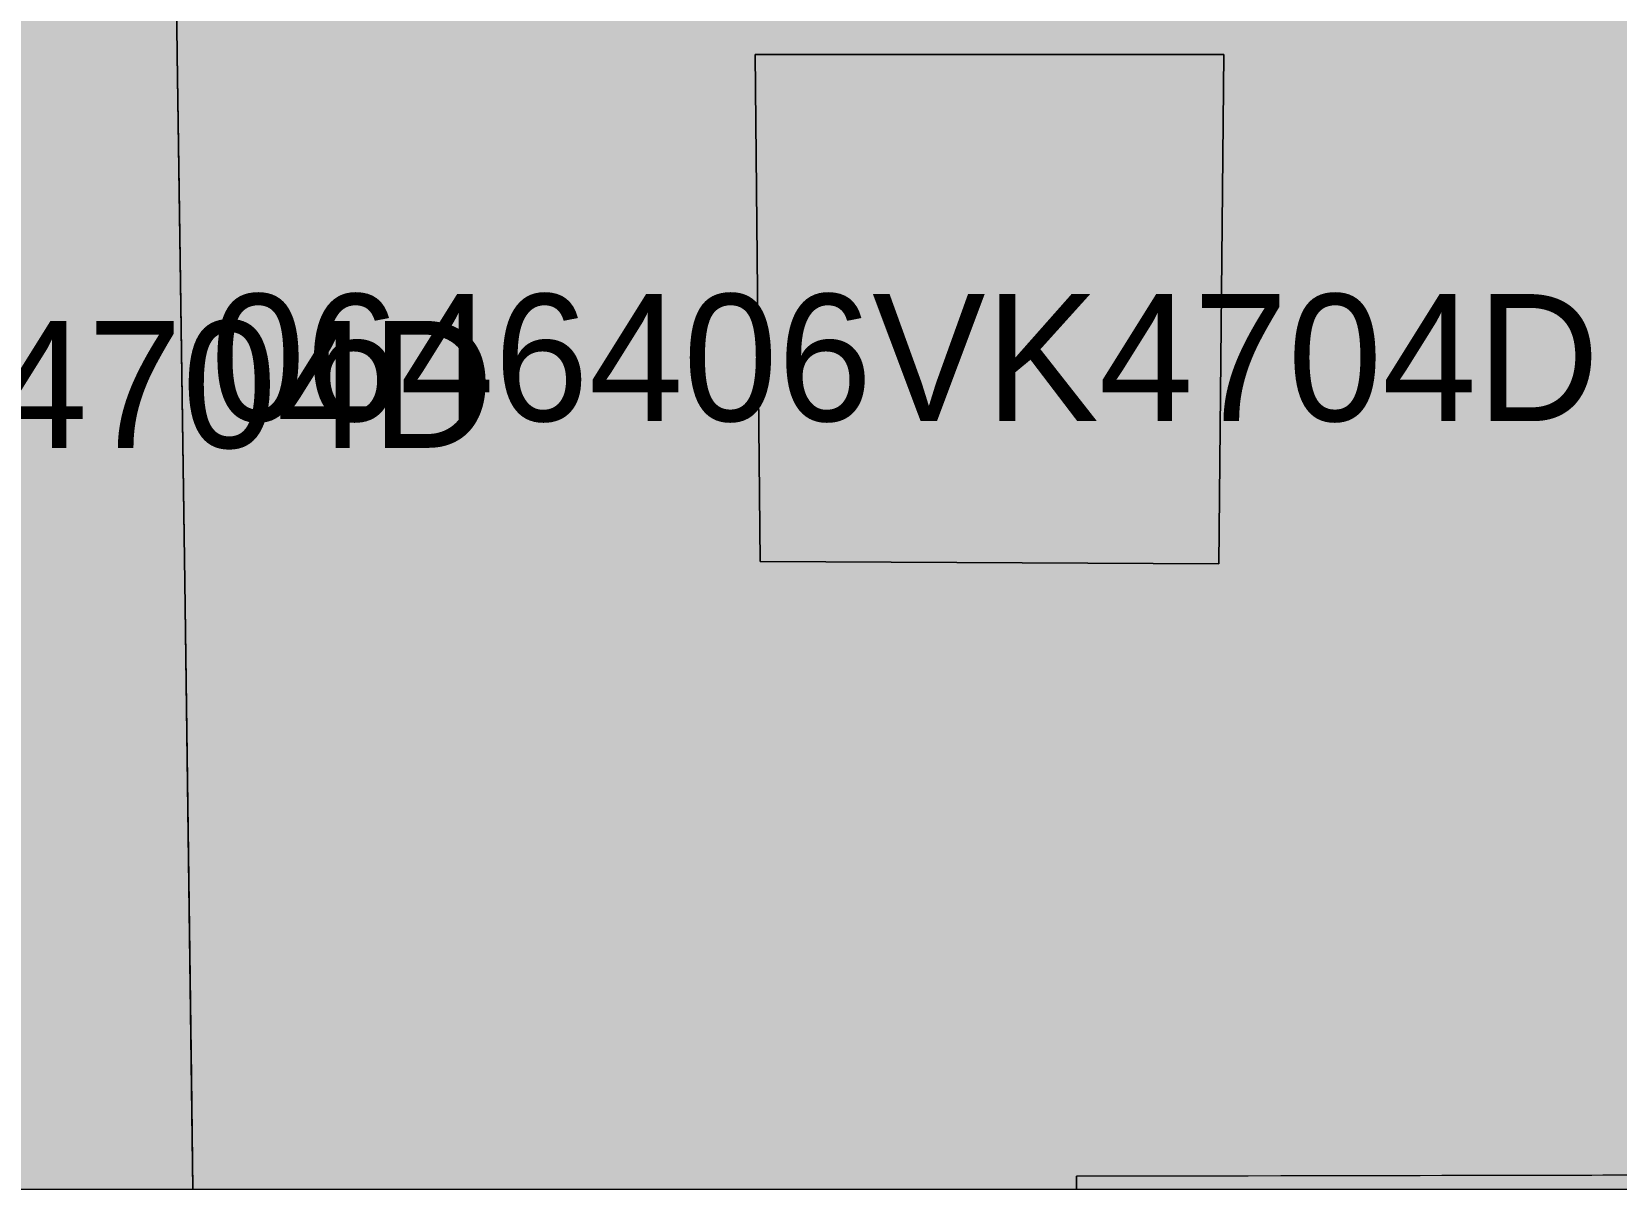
# Model space of a CAD drawing. Header units: metres. Extents: x -6 to 1255, y -2 to 532.
# Drawn here: x 824.09 to 836.57, y 0 to 9.11 of the extents above; entities that cross this region are included whole.
import ezdxf

# ---------------------------------------------------------------- set-up
doc = ezdxf.new("R2010")
doc.units = ezdxf.units.M
doc.header["$MEASUREMENT"] = 0
for name, color, linetype, lineweight, true_color in [('TPX_BUILDINGS', 7, 'CONTINUOUS', 0, 0x000000), ('TPX_BUILDINGS_HATCH', 7, 'CONTINUOUS', 0, 0xf0f0f0), ('TPX_BUILDINGS_SHADOWS_HATCH', 7, 'CONTINUOUS', 0, 0x000000), ('TPX_BUILDINGS_SHADOWS_OUTLINES', 7, 'CONTINUOUS', 0, 0x000000), ('TPX_CADASTRES', 7, 'CONTINUOUS', 0, 0x646464), ('TPX_CADASTRES_TEXT', 7, 'CONTINUOUS', 0, 0x000000), ('TPX_FRAME_PROJECT', 7, 'CONTINUOUS', 0, 0x000000)]:
    doc.layers.add(name, color=color, linetype=linetype, lineweight=lineweight, true_color=true_color)

msp = doc.modelspace()

# ---------------------------------------------------------------- hatches: boundary and pattern name
at = {"layer": 'TPX_BUILDINGS_HATCH'}
msp.add_hatch(color=256, dxfattribs=at).paths.add_polyline_path([(819.957, 2.314), (819.8, 0), (825.362, 0), (825.35, 0.885), (825.297, 4.784), (825.253, 7.875), (825.237, 8.934), (825.187, 13.124), (820.677, 13.144), (820.337, 8.014), (820.127, 4.944), (819.957, 2.314)])
h = msp.add_hatch(color=256, dxfattribs=at)
h.paths.add_polyline_path([(837.547, 13.074), (825.187, 13.124), (825.237, 8.934), (825.253, 7.875), (825.297, 4.784), (825.35, 0.885), (825.362, 0), (832.317, 0), (832.317, 0.104), (837.727, 0.114), (837.607, 8.944), (837.547, 13.074)])
h.paths.add_polyline_path([(829.787, 8.934), (833.477, 8.934), (833.437, 4.924), (829.827, 4.944), (829.787, 8.934)], flags=16)
at = {"layer": 'TPX_BUILDINGS_SHADOWS_HATCH'}
for points in [[(833.477, 8.934), (829.787, 8.934), (829.827, 4.944), (833.437, 4.924), (833.477, 8.934)], [(833.926, 0.107), (832.317, 0.104), (832.317, 0), (843.527, 0), (843.527, 0.124), (837.727, 0.114), (833.926, 0.107)]]:
    msp.add_hatch(color=256, dxfattribs=at).paths.add_polyline_path(points)

# ---------------------------------------------------------------- linework, layer by layer
at = {"layer": 'TPX_BUILDINGS', "elevation": 0.042}
for points in [[(819.957, 2.314), (819.8, 0), (825.362, 0), (825.35, 0.885), (825.297, 4.784), (825.253, 7.875), (825.237, 8.934), (825.187, 13.124), (820.677, 13.144), (820.337, 8.014), (820.127, 4.944)], [(837.547, 13.074), (825.187, 13.124), (825.237, 8.934), (825.253, 7.875), (825.297, 4.784), (825.35, 0.885), (825.362, 0), (832.317, 0), (832.317, 0.104), (837.727, 0.114), (837.607, 8.944)], [(829.787, 8.934), (833.477, 8.934), (833.437, 4.924), (829.827, 4.944)]]:
    msp.add_lwpolyline(points, close=True, dxfattribs=at)
at = {"layer": 'TPX_BUILDINGS_SHADOWS_OUTLINES', "elevation": 0.039}
for points in [[(833.477, 8.934), (829.787, 8.934), (829.827, 4.944), (833.437, 4.924)], [(833.926, 0.107), (832.317, 0.104), (832.317, 0), (843.527, 0), (843.527, 0.124), (837.727, 0.114)]]:
    msp.add_lwpolyline(points, close=True, dxfattribs=at)
at = {"layer": 'TPX_CADASTRES', "elevation": 0.024}
for points in [[(819.957, 2.314), (819.8, 0), (825.362, 0), (825.297, 4.784), (825.237, 8.934), (825.187, 13.124), (820.677, 13.145), (820.337, 8.014), (820.127, 4.944)], [(837.547, 13.074), (825.187, 13.124), (825.237, 8.934), (825.297, 4.784), (825.362, 0), (837.728, 0), (837.727, 0.114), (837.607, 8.944)]]:
    msp.add_lwpolyline(points, close=True, dxfattribs=at)
at = {"layer": 'TPX_FRAME_PROJECT', "elevation": 0}
msp.add_lwpolyline([(0, 0), (1250.887, 0), (1250.887, 529.644), (0, 529.644)], close=True, dxfattribs=at)

# ---------------------------------------------------------------- texts
at = {"layer": 'TPX_CADASTRES_TEXT'}
for s, p in [('0646406VK4704D', (825.502, 6.049, 0.024)), ('0646405VK4704D', (816.799, 5.838, 0.024))]:
    msp.add_text(s, height=1, dxfattribs=at).set_placement(p)

doc.saveas('drawing.dxf')
